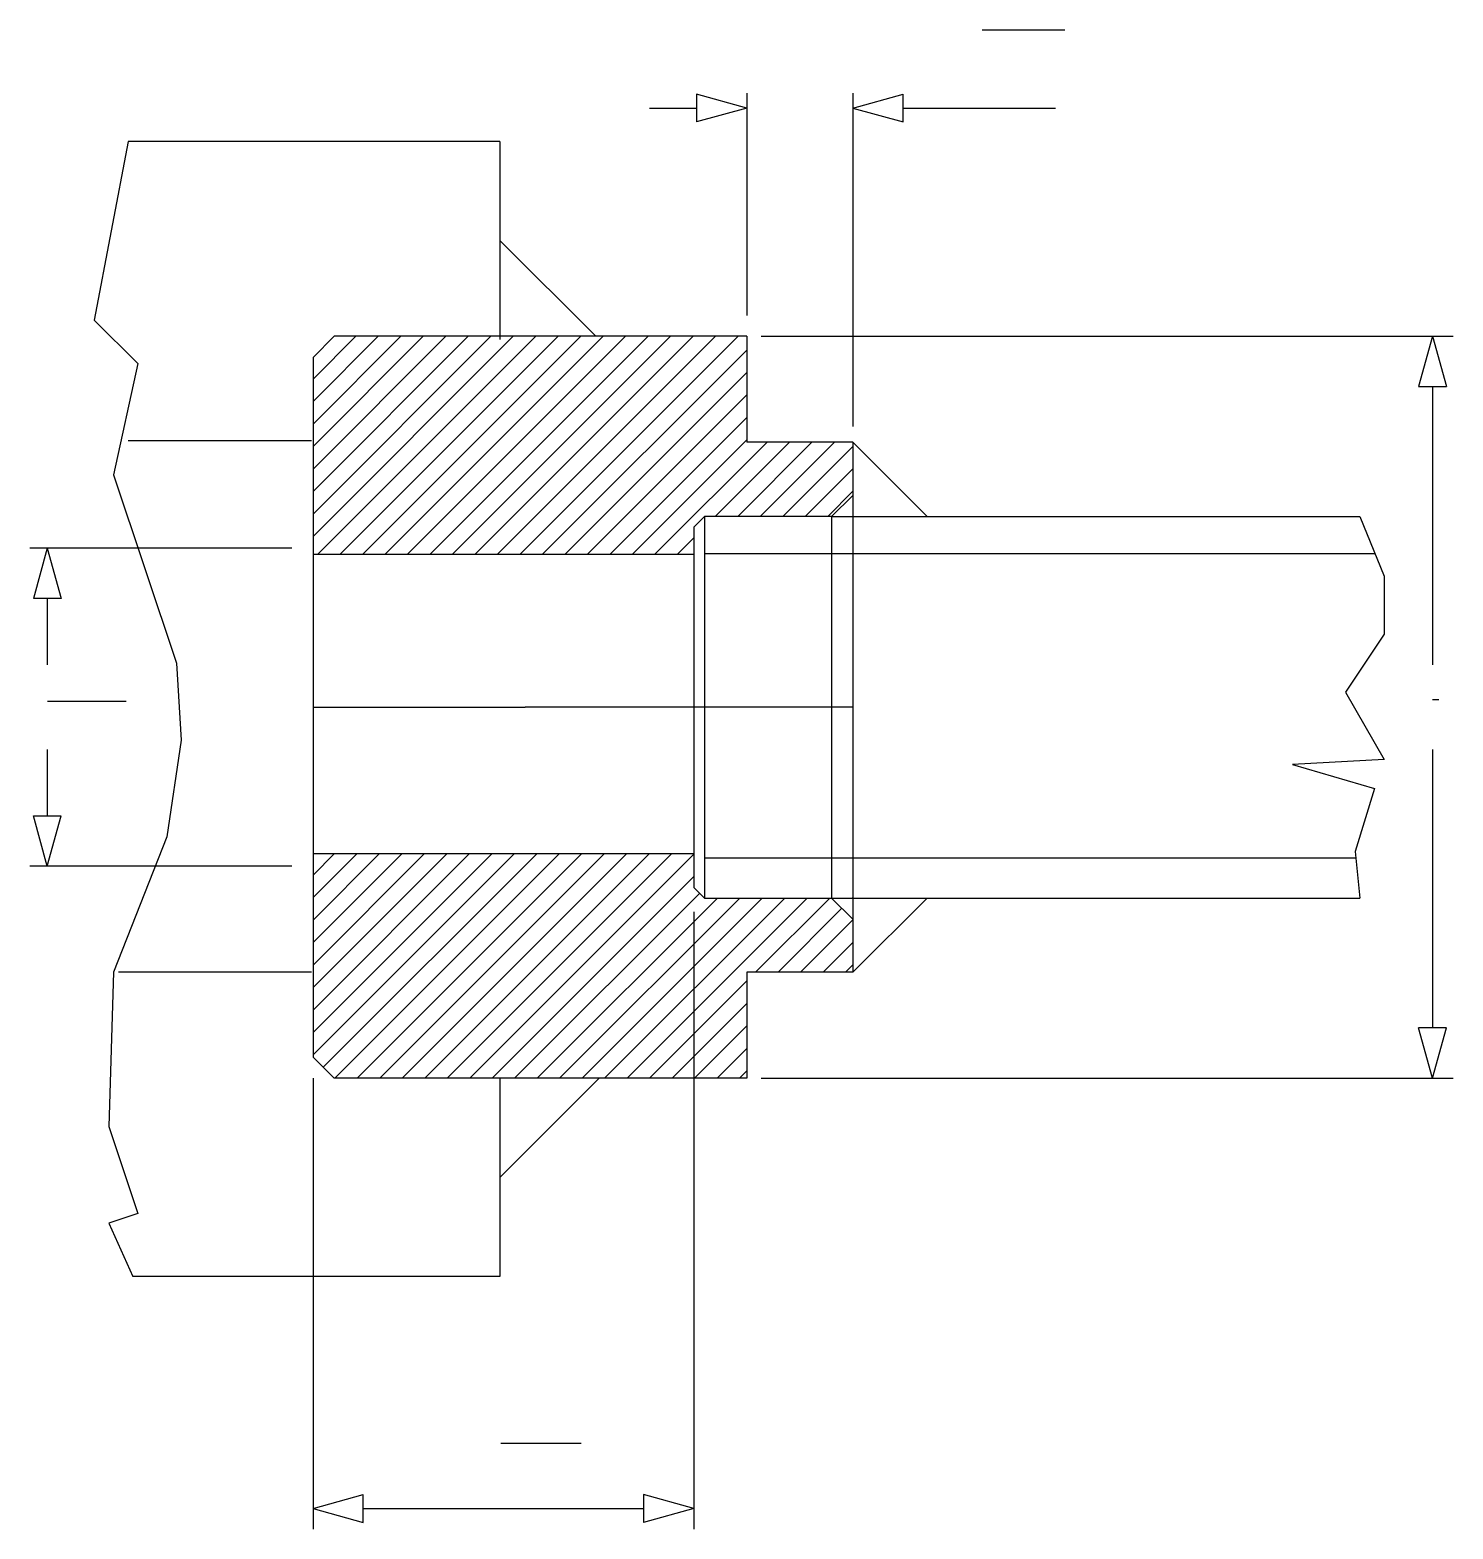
# Model space of a CAD drawing. Extents: x 607 to 1279, y 253 to 960.
import ezdxf

# ---------------------------------------------------------------- set-up
doc = ezdxf.new("R2010")
doc.units = 0
doc.header["$MEASUREMENT"] = 0
doc.layers.get('0').update_dxf_attribs({"linetype": 'CONTINUOUS'})
doc.layers.add('1', color=7, linetype='CONTINUOUS')

msp = doc.modelspace()

# ---------------------------------------------------------------- linework, layer by layer
at = {"color": 4, "linetype": 'Continuous'}
for p, q in [((740.95, 795.65), (761.14, 815.84)), ((740.95, 785.05), (771.75, 815.84)), ((740.95, 774.44), (782.35, 815.84)), ((740.95, 763.83), (792.96, 815.84)), ((740.95, 753.23), (803.57, 815.84)), ((740.95, 742.62), (814.17, 815.84)), ((740.95, 732.01), (824.78, 815.84)), ((740.95, 721.41), (835.39, 815.84)), ((742.99, 712.84), (845.99, 815.84)), ((753.6, 712.84), (856.6, 815.84)), ((764.21, 712.84), (867.21, 815.84)), ((774.81, 712.84), (877.81, 815.84)), ((785.42, 712.84), (888.42, 815.84)), ((796.03, 712.84), (899.03, 815.84)), ((806.63, 712.84), (909.63, 815.84)), ((817.24, 712.84), (920.24, 815.84)), ((827.85, 712.84), (930.85, 815.84)), ((838.45, 712.84), (941.45, 815.84)), ((849.06, 712.84), (945.59, 809.38)), ((859.67, 712.84), (945.59, 798.77)), ((870.27, 712.84), (945.59, 788.17)), ((880.88, 712.84), (945.59, 777.56)), ((891.49, 712.84), (945.59, 766.95)), ((902.09, 712.84), (955.09, 765.84)), ((930.7, 730.84), (965.7, 765.84)), ((941.31, 730.84), (976.31, 765.84)), ((951.91, 730.84), (986.91, 765.84)), ((962.52, 730.84), (995.59, 763.92)), ((973.12, 730.84), (995.59, 753.31)), ((983.73, 730.84), (995.59, 742.71)), ((912.7, 712.84), (920.59, 720.74)), ((740.95, 561.65), (751.14, 571.84)), ((740.95, 551.05), (761.75, 571.84)), ((740.95, 540.44), (772.35, 571.84)), ((740.95, 529.83), (782.96, 571.84)), ((740.95, 519.23), (793.57, 571.84)), ((740.95, 508.62), (804.17, 571.84)), ((740.95, 498.01), (814.78, 571.84)), ((740.95, 487.41), (825.39, 571.84)), ((740.95, 476.8), (835.99, 571.84)), ((745.77, 471.02), (846.6, 571.84)), ((751.21, 465.84), (857.21, 571.84)), ((761.81, 465.84), (867.81, 571.84)), ((772.42, 465.84), (878.42, 571.84)), ((783.03, 465.84), (889.03, 571.84)), ((793.63, 465.84), (899.63, 571.84)), ((804.24, 465.84), (910.24, 571.84)), ((814.85, 465.84), (920.59, 571.59)), ((825.45, 465.84), (920.59, 560.99)), ((836.06, 465.84), (923.33, 553.11)), ((846.67, 465.84), (931.67, 550.84)), ((857.27, 465.84), (942.27, 550.84)), ((867.88, 465.84), (952.88, 550.84)), ((878.49, 465.84), (963.49, 550.84)), ((889.09, 465.84), (974.09, 550.84)), ((949.7, 515.84), (984.7, 550.84)), ((960.31, 515.84), (990.45, 545.99)), ((995.31, 550.84), (995.59, 551.13)), ((970.91, 515.84), (995.59, 540.53)), ((981.52, 515.84), (995.59, 529.92)), ((992.12, 515.84), (995.59, 519.31)), ((899.7, 465.84), (945.59, 511.74)), ((910.31, 465.84), (945.59, 501.13)), ((920.91, 465.84), (945.59, 490.53)), ((931.52, 465.84), (945.59, 479.92)), ((942.12, 465.84), (945.59, 469.31))]:
    msp.add_line(p, q, dxfattribs=at)
at = {"layer": '1', "color": 5, "linetype": 'Continuous'}
for p, q in [((1056.53, 960.36), (1095.53, 960.36)), ((615.75, 643.68), (652.75, 643.68)), ((1269.01, 644.55), (1272.01, 644.55)), ((829.51, 293.68), (867.51, 293.68))]:
    msp.add_line(p, q, dxfattribs=at)
at = {"layer": '1', "color": 3, "linetype": 'Continuous'}
for p, q in [((945.59, 923.54), (921.88, 930.1)), ((921.88, 930.1), (921.88, 916.99)), ((945.59, 930.51), (945.59, 825.72)), ((995.59, 930.51), (995.59, 773.32)), ((995.59, 923.54), (1019.31, 930.1)), ((1019.31, 916.99), (1019.31, 930.1)), ((899.74, 923.54), (921.88, 923.54)), ((945.59, 923.54), (921.88, 916.99)), ((995.59, 923.54), (1019.31, 916.99)), ((1019.31, 923.54), (1091.11, 923.54)), ((952.4, 815.84), (1278.67, 815.84)), ((1269.01, 815.84), (1262.45, 792.13)), ((1269.01, 815.84), (1275.56, 792.13)), ((1262.45, 792.13), (1275.56, 792.13)), ((1269.01, 792.13), (1269.01, 660.84)), ((730.95, 715.84), (607.44, 715.84)), ((615.59, 715.84), (609.03, 692.13)), ((615.59, 715.84), (622.14, 692.13)), ((622.14, 692.13), (609.03, 692.13)), ((615.59, 692.13), (615.59, 660.84)), ((615.59, 620.84), (615.59, 589.56)), ((1269.01, 620.84), (1269.01, 489.56)), ((615.59, 565.84), (609.03, 589.56)), ((609.03, 589.56), (622.14, 589.56)), ((615.59, 565.84), (622.14, 589.56)), ((730.95, 565.84), (607.44, 565.84)), ((920.59, 544.37), (920.59, 253.16)), ((1269.01, 465.84), (1262.45, 489.56)), ((1275.56, 489.56), (1262.45, 489.56)), ((1269.01, 465.84), (1275.56, 489.56)), ((740.95, 465.84), (740.95, 253.16)), ((952.4, 465.84), (1278.67, 465.84)), ((740.95, 262.87), (764.66, 269.43)), ((764.66, 256.31), (764.66, 269.43)), ((920.59, 262.87), (896.88, 269.43)), ((896.88, 269.43), (896.88, 256.31)), ((740.95, 262.87), (764.66, 256.31)), ((764.66, 262.87), (896.88, 262.87)), ((920.59, 262.87), (896.88, 256.31))]:
    msp.add_line(p, q, dxfattribs=at)
at = {"layer": '1', "color": 4, "linetype": 'Continuous'}
for p, q in [((653.7, 907.73), (637.75, 823.44)), ((829.12, 907.73), (653.7, 907.73)), ((829.12, 907.73), (829.12, 814.33)), ((829.12, 861.03), (874.3, 815.84)), ((637.75, 823.44), (658.26, 802.94)), ((658.26, 802.94), (646.86, 750.54)), ((740.27, 766.48), (653.7, 766.48)), ((995.59, 765.84), (1030.59, 730.84)), ((646.86, 750.54), (676.48, 661.69)), ((925.59, 730.84), (925.59, 550.84)), ((985.59, 730.84), (995.59, 730.84)), ((995.59, 730.84), (1234.78, 730.84)), ((1234.78, 730.84), (1246.17, 702.69)), ((925.59, 713.36), (1241.86, 713.36)), ((1246.17, 702.69), (1246.17, 675.36)), ((1246.17, 675.36), (1227.95, 648.02)), ((676.48, 661.69), (678.76, 625.24)), ((1227.95, 648.02), (1246.17, 616.12)), ((740.95, 640.84), (840.95, 640.84)), ((995.59, 640.84), (840.95, 640.84)), ((678.76, 625.24), (671.92, 579.67)), ((1246.17, 616.12), (1202.89, 613.84)), ((1202.89, 613.84), (1241.62, 602.46)), ((1241.62, 602.46), (1232.51, 572.84)), ((671.92, 579.67), (646.86, 515.88)), ((1232.51, 572.84), (1234.78, 550.84)), ((925.59, 569.73), (1232.83, 569.73)), ((985.59, 550.84), (995.59, 550.84)), ((995.59, 550.84), (1234.78, 550.84)), ((995.59, 515.84), (1030.6, 550.84)), ((646.86, 515.88), (644.59, 442.98)), ((740.27, 515.88), (649.14, 515.88)), ((829.12, 419.06), (875.91, 465.84)), ((829.12, 465.76), (829.12, 372.36)), ((644.59, 442.98), (658.26, 401.98)), ((658.26, 401.98), (644.59, 397.42)), ((644.59, 397.42), (655.98, 372.36)), ((829.12, 372.36), (655.98, 372.36))]:
    msp.add_line(p, q, dxfattribs=at)
at = {"layer": '1', "color": 7, "linetype": 'Continuous'}
for p, q in [((740.95, 805.84), (750.95, 815.84)), ((945.59, 815.84), (750.95, 815.84)), ((945.59, 815.84), (945.59, 765.84)), ((740.95, 805.84), (740.95, 475.84)), ((995.59, 765.84), (945.59, 765.84)), ((995.59, 765.84), (995.59, 515.84)), ((995.53, 740.77), (985.59, 730.84)), ((920.59, 725.84), (925.59, 730.84)), ((985.59, 730.84), (925.59, 730.84)), ((985.59, 730.84), (985.59, 550.84)), ((920.59, 725.84), (920.59, 555.84)), ((920.59, 712.84), (740.95, 712.84)), ((740.95, 571.84), (920.59, 571.84)), ((920.59, 555.84), (925.59, 550.84)), ((925.59, 550.84), (985.59, 550.84)), ((995.53, 540.91), (985.59, 550.84)), ((995.59, 515.84), (945.59, 515.84)), ((945.59, 515.84), (945.59, 465.84)), ((740.95, 475.84), (750.95, 465.84)), ((945.59, 465.84), (750.95, 465.84))]:
    msp.add_line(p, q, dxfattribs=at)

doc.saveas('drawing.dxf')
